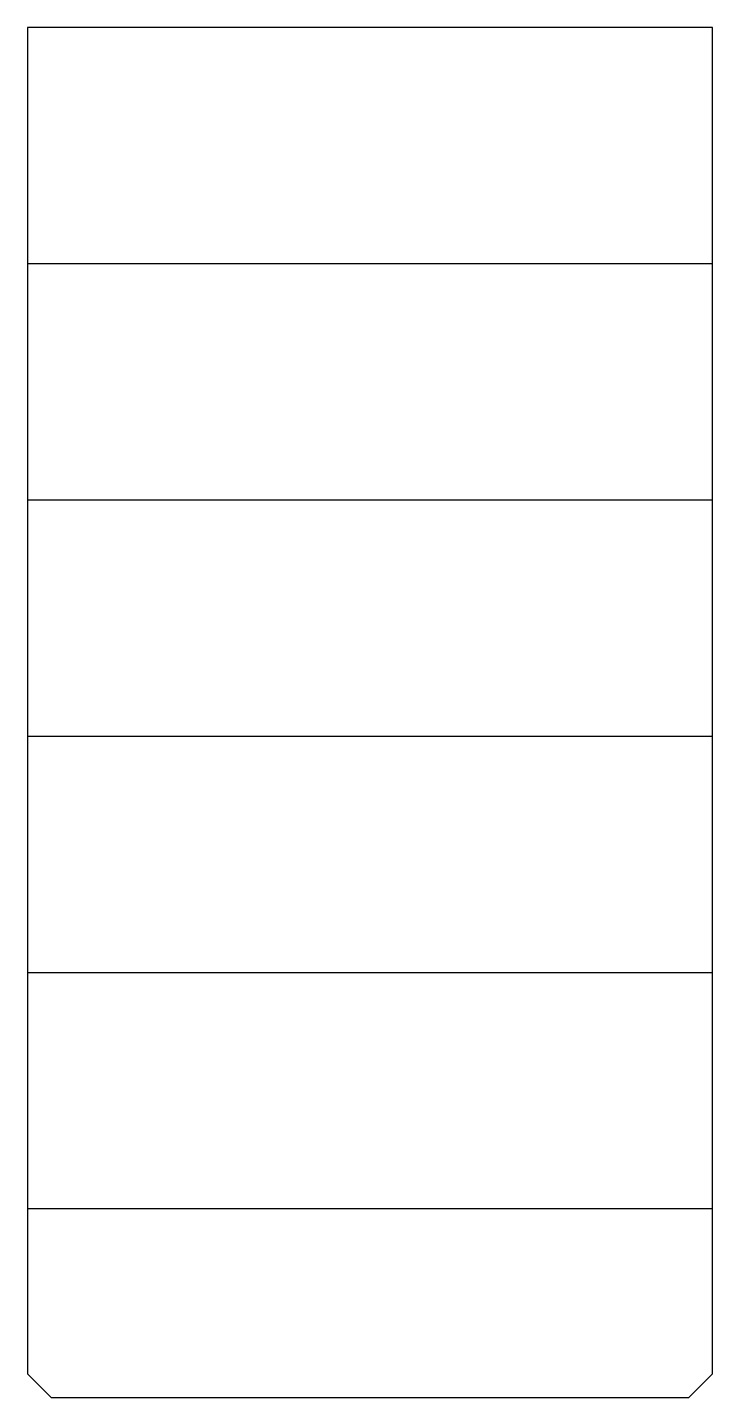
# Model space of a CAD drawing. Header units: millimetres. Extents: x -145 to 145, y -290 to 290.
import ezdxf

# ---------------------------------------------------------------- set-up
doc = ezdxf.new("R2010")
doc.units = ezdxf.units.MM
doc.layers.add('Default', color=7, linetype='Continuous')
doc.layers.add('Red', color=1, linetype='Continuous')

msp = doc.modelspace()

# ---------------------------------------------------------------- linework, layer by layer
at = {"layer": 'Default'}
msp.add_lwpolyline([(-145, -280), (-135, -290), (135, -290), (145, -280), (145, 290), (-145, 290)], close=True, dxfattribs=at)
at = {"layer": 'Red'}
for p, q in [((-145, 190), (145, 190)), ((-145, 90), (145, 90)), ((-145, -10), (145, -10)), ((-145, -110), (145, -110)), ((-145, -210), (145, -210))]:
    msp.add_line(p, q, dxfattribs=at)

doc.saveas('drawing.dxf')
